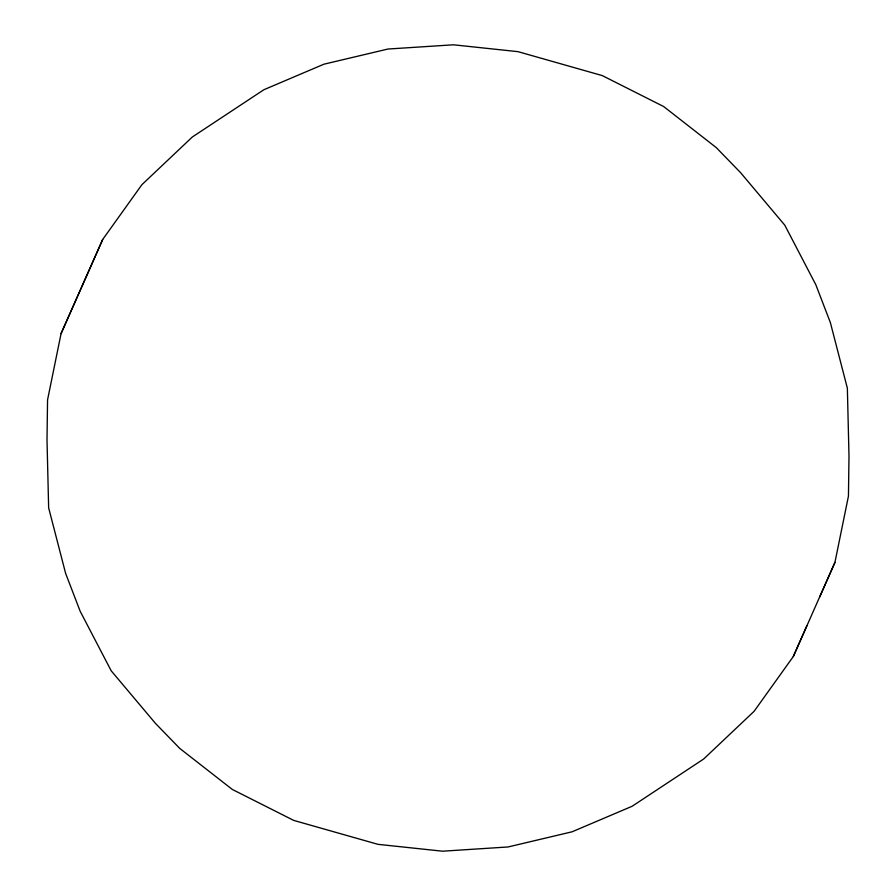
<?xml version="1.0" encoding="UTF-8"?>
<svg xmlns="http://www.w3.org/2000/svg" width="896" height="896" viewBox="0 0 896 896"><rect width="100%" height="100%" fill="white"/><g stroke="black" fill="none" stroke-linecap="round" stroke-linejoin="round"><path stroke-width="1.34" d="M61.074 333.57L47.555 399.874L47.006 439.902L48.642 507.808L65.632 573.418L80.136 611.195L111.205 670.813L155.49 723.419L179.76 748.418L232.322 789.454L293.709 820.4L377.966 844.334L442.512 851.2L508.054 846.966L572.074 831.802L632.106 806.277L703.674 759.002L754.096 711.312L793.307 656.522L834.926 562.43L848.445 496.126L848.994 456.098L847.358 388.192L830.368 322.582L815.864 284.805L784.795 225.187L740.51 172.581L716.24 147.582L663.678 106.546L602.291 75.6L518.034 51.666L453.488 44.8L387.946 49.034L323.926 64.198L263.894 89.723L192.326 136.998L141.904 184.688L102.693 239.478L61.074 333.57L102.693 239.478M793.307 656.522L806.826 625.878M819.784 596.758L834.926 562.43"/></g></svg>
